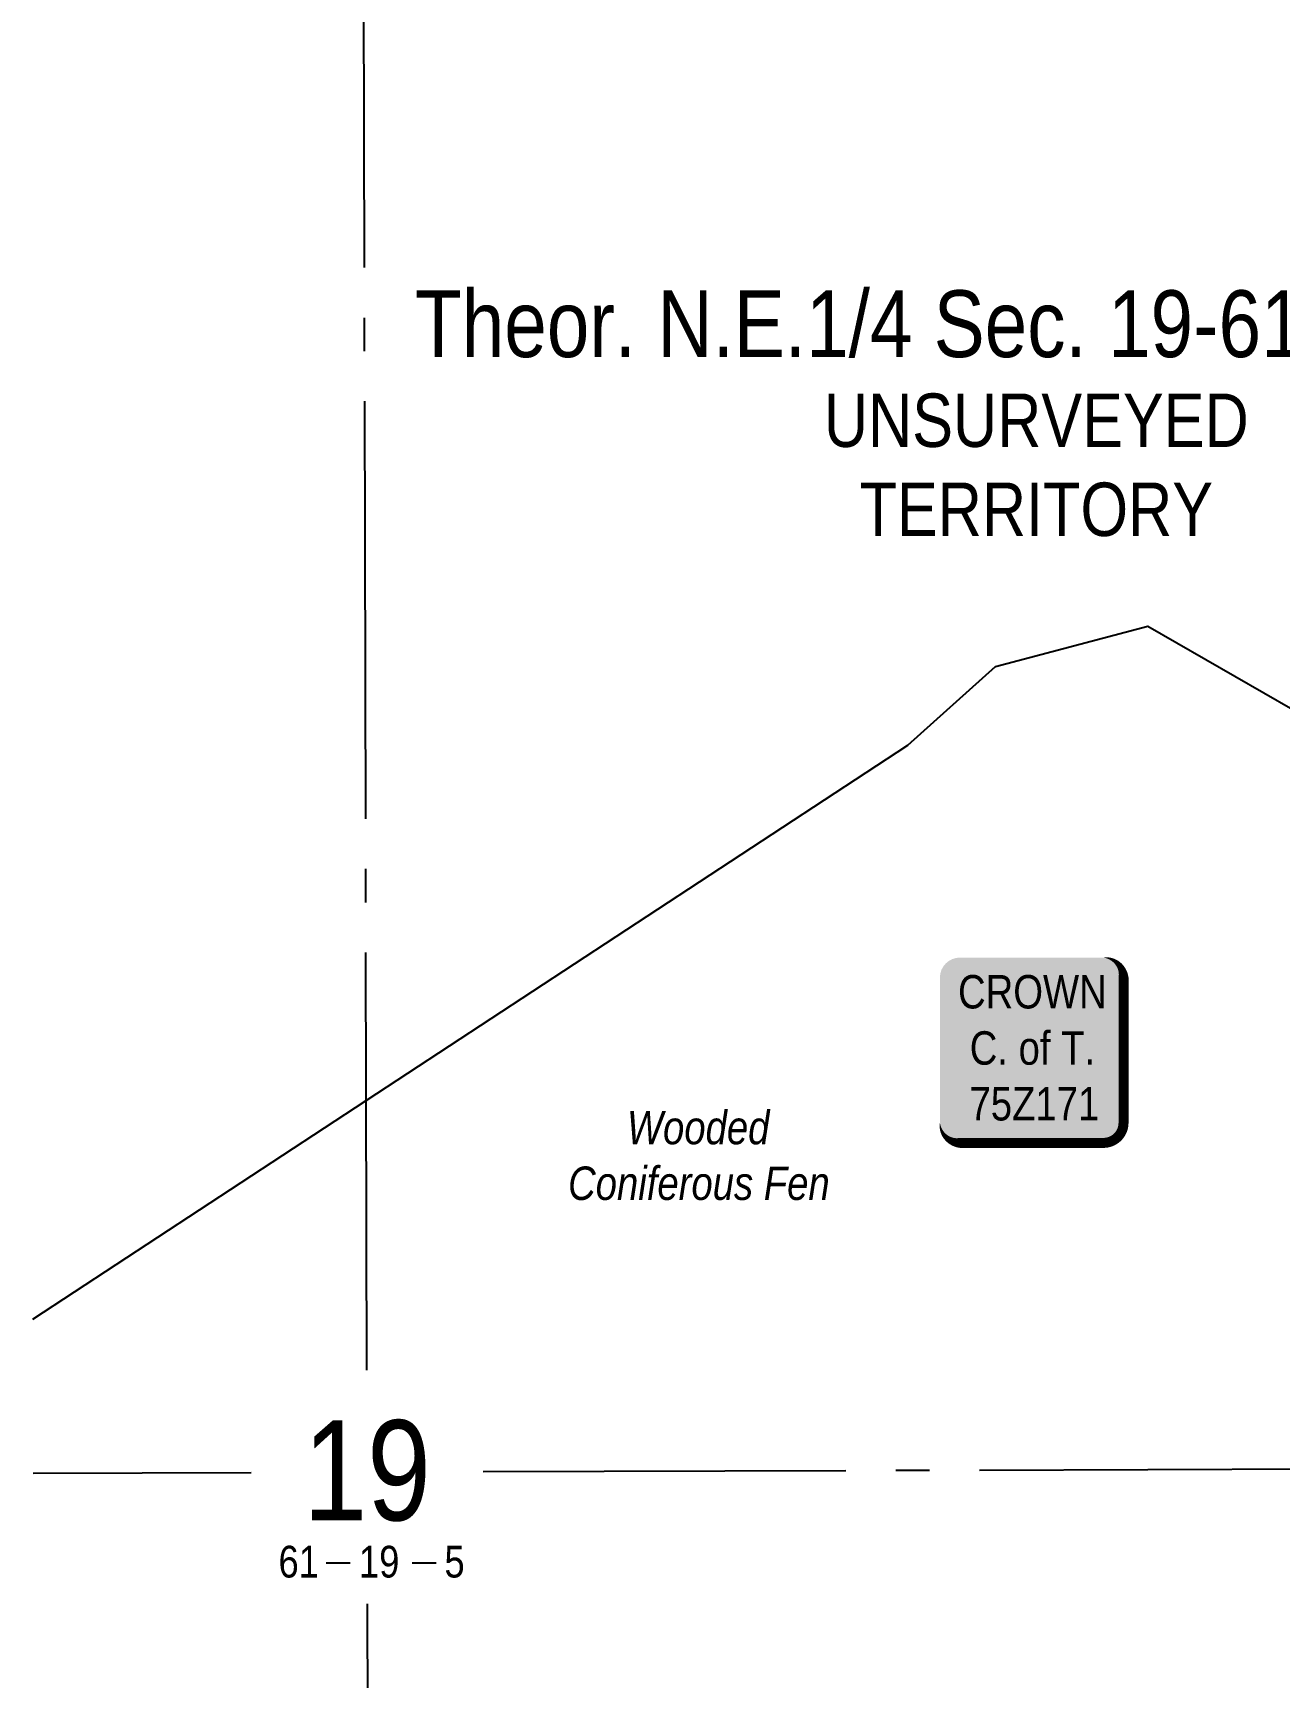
# Model space of a CAD drawing. Extents: x 507565 to 531726, y 6009554 to 6022365.
# Drawn here: x 510387.5 to 510760.6, y 6015783.2 to 6016275.4 of the extents above; entities that cross this region are included whole.
import ezdxf
from ezdxf.enums import TextEntityAlignment as Align

# ---------------------------------------------------------------- set-up
doc = ezdxf.new("R2010")
doc.units = 0
doc.header["$LTSCALE"] = 5
doc.linetypes.add('foc-QUARTERLINE', pattern=[33, 25, -3, 2, -3])
for name, color, linetype in [('10', 1, 'Continuous'), ('9', 3, 'Continuous'), ('AS-OWNER', 7, 'Continuous'), ('C-SYMBOL', 7, 'Continuous'), ('L-QSEC', 8, 'foc-QUARTERLINE'), ('L-SECLBL', 7, 'Continuous'), ('L-UNS-T', 3, 'Continuous'), ('WETLAND', 143, 'Continuous'), ('WETLAND-T', 146, 'Continuous')]:
    doc.layers.add(name, color=color, linetype=linetype)
doc.styles.add('175L', font='ARIALN.TTF', dxfattribs={"height": 20})
doc.styles.add('80', font='ARIALN.TTF', dxfattribs={"height": 10})
doc.styles.add('80L', font='ARIALN.TTF', dxfattribs={"height": 10})
doc.styles.add('SIMPLEX', font='ARIALN.TTF')

# ---------------------------------------------------------------- blocks, each defined once
blk = doc.blocks.new('L-SECLBL')
at = {"layer": '9', "color": 7}
for p, q in [((-5.08, -27.83), (-12.29, -27.83)), ((20.7, -27.83), (13.5, -27.83))]:
    blk.add_line(p, q, dxfattribs=at)
at = {"layer": '10', "color": 2, "style": 'SIMPLEX'}
blk.add_attdef('SEC', text='', height=30, dxfattribs=at).set_placement((0, 0), align=Align.MIDDLE)
at = {"layer": '10', "color": 5, "style": '80L'}
blk.add_attdef('TWP', text='', height=9.5, dxfattribs=at).set_placement((-14.43, -27.37), align=Align.MIDDLE_RIGHT)
blk.add_attdef('RGE', text='', height=9.5, dxfattribs=at).set_placement((3.62, -27.37), align=Align.MIDDLE_CENTER)
blk.add_attdef('MER', text='', height=9.5, dxfattribs=at).set_placement((23.17, -27.37), align=Align.MIDDLE_LEFT)
blk = doc.blocks.new('*U171')
h = blk.add_hatch(color=255)
edge = h.paths.add_edge_path()
edge.add_line((-21.5, -28.5), (21.5, -28.5))
edge.add_arc((21.5, -22.5), 6, 270, 360)
edge.add_line((27.5, -22.5), (27.5, 21))
edge.add_arc((21.5, 21), 6, 0, 90)
edge.add_line((21.5, 27), (-21.5, 27))
edge.add_arc((-21.5, 21), 6, 90, 180)
edge.add_line((-27.5, 21), (-27.5, -22.5))
edge.add_arc((-21.5, -22.5), 6, 180, 270)
at = {"color": 14, "flags": 128}
blk.add_lwpolyline([(-21.5, -28.5, 3, 3, 0), (21.5, -28.5, 3, 3, 0.414214), (27.5, -22.5, 3, 3, 0), (27.5, 21, 3, 0, 0.414214), (21.5, 27, 0, 0, 0), (-21.5, 27, 0, 0, 0.414214), (-27.5, 21, 0, 0, 0), (-27.5, -22.5, 0, 3, 0.414214)], format="xyseb", close=True, dxfattribs=at)
at = {"color": 14, "style": '80'}
blk.add_attdef('ENTER_TEXT_001', (-26.85, -4.92), '', height=10, dxfattribs=at)

msp = doc.modelspace()

# ---------------------------------------------------------------- linework, layer by layer
at = {"layer": 'L-QSEC'}
for p, q in [((510487.508, 6015875.089), (510485.736, 6016648.742)), ((511290.862, 6015847.062), (510522.272, 6015844.573)), ((510452.82, 6015844.348), (510387.579, 6015844.137)), ((510489.421, 6015040.155), (510487.669, 6015805.089))]:
    msp.add_line(p, q, dxfattribs=at)
at = {"layer": 'WETLAND'}
msp.add_lwpolyline([(510387.51, 6015890.291), (510649.429, 6016062.104), (510675.719, 6016085.652), (510721.318, 6016097.807), (510773.322, 6016067.802), (510773.173, 6015963.085), (510794.9, 6015786.846), (510862.482, 6015681.64), (511005.606, 6015666.418), (511054.379, 6015584.805), (511163.038, 6015472.808), (511313.178, 6015345.225), (511348.983, 6015338.675), (511371.653, 6015271.753), (511374.085, 6015265.529), (511375.865, 6015266.205), (511384.119, 6015267.426), (511430.148, 6015122.094)], dxfattribs=at)

# ---------------------------------------------------------------- block references
at = {"layer": 'AS-OWNER', "color": 3}
ref = msp.add_blockref('*U171', (510686.511, 6015971.568), dxfattribs=dict(at, xscale=0.9994679999999895, yscale=0.9994679999999895, zscale=0.9994679999999895))
ref.add_attrib('ENTER_TEXT_001', 'CROWN', (510664.463, 6015983.334), dxfattribs={"layer": '0', "color": 14, "height": 9.9947, "style": '80'})
ref.add_attrib('ENTER_TEXT_002', 'C. of T.', (510667.957, 6015966.499), dxfattribs={"layer": '0', "color": 14, "height": 9.9947, "style": '80'})
ref.add_attrib('ENTER_TEXT_003', '75Z171', (510667.892, 6015949.8), dxfattribs={"layer": '0', "color": 14, "height": 9.9947, "style": '80'})
at = {"layer": 'L-SECLBL', "xscale": 0.9994679999999895, "yscale": 0.9994679999999895, "zscale": 0.9994679999999895}
msp.add_blockref('L-SECLBL', (510487.56, 6015845.089), dxfattribs=at).add_auto_attribs({'SEC': '19', 'TWP': '61', 'RGE': '19', 'MER': '5'})
msp.add_blockref('L-SECLBL', (510487.56, 6015845.089), dxfattribs=at).add_auto_attribs({'SEC': '19', 'TWP': '61', 'RGE': '19', 'MER': '5'})

# ---------------------------------------------------------------- texts
at = {"layer": 'C-SYMBOL', "color": 3, "style": '175L'}
msp.add_text('Theor. N.E.1/4 Sec. 19-61-19-W.5M.', height=19.98936, dxfattribs=at).set_placement((510688.337, 6016172.307), align=Align.BOTTOM_CENTER)
at = {"layer": 'L-UNS-T', "color": 3, "insert": (510687.891, 6016145.967), "char_height": 15.99149, "attachment_point": 5, "style": '80L'}
msp.add_mtext_dynamic_manual_height_columns('UNSURVEYED TERRITORY', width=126.41375, gutter_width=47.5, heights=[0], dxfattribs=at)
at = {"layer": 'WETLAND-T', "insert": (510547.141, 6015952.678), "char_height": 9.99996, "attachment_point": 1, "style": '80L'}
msp.add_mtext_dynamic_manual_height_columns('\\pi18.195;{\\fArial Narrow|b0|i1|c0|p34;Wooded \\P\\pi0.58941;Coniferous Fen}', width=78.18395, gutter_width=50, heights=[0], dxfattribs=at)

doc.saveas('drawing.dxf')
